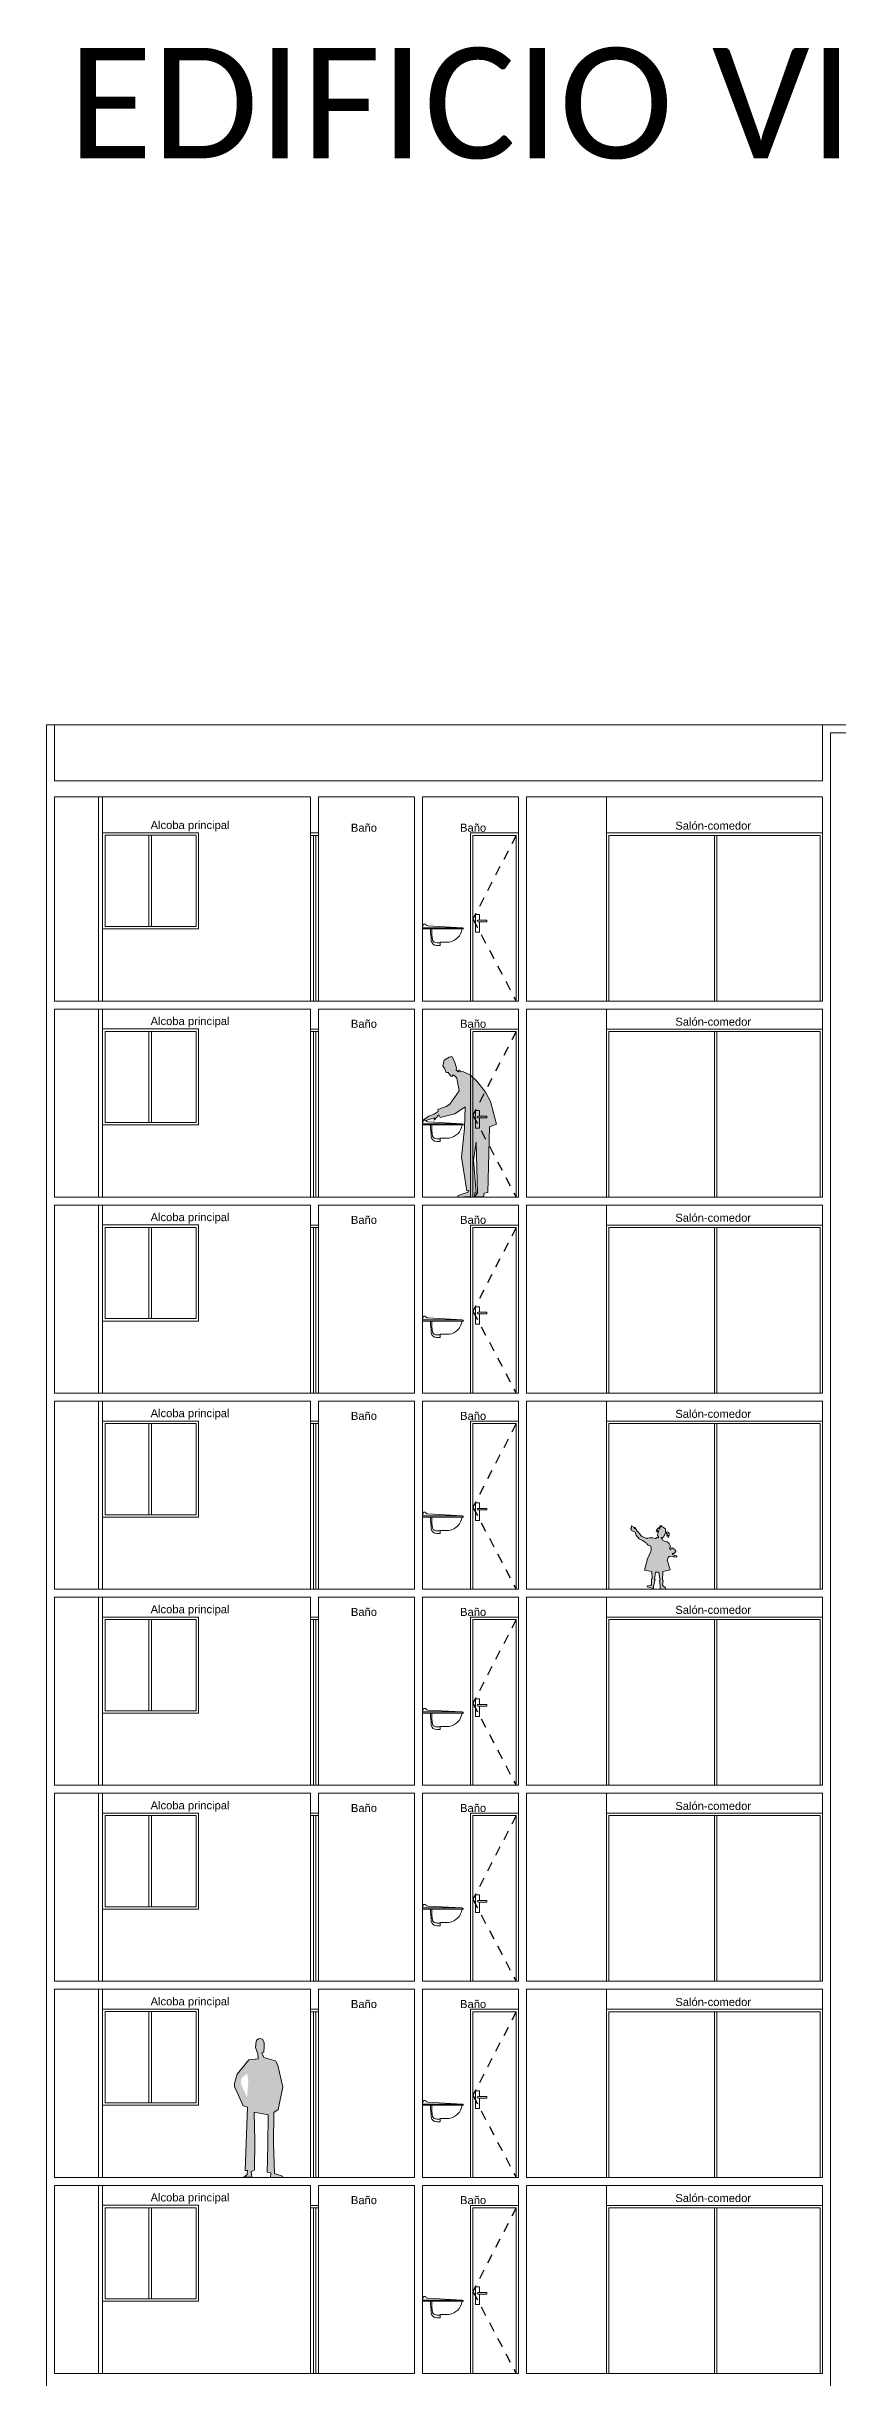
# Model space of a CAD drawing. Header units: metres. Extents: x 0 to 570, y -16 to 122.
# Drawn here: x 200.88 to 210.77, y 27.53 to 56.66 of the extents above; entities that cross this region are included whole.
import ezdxf

# ---------------------------------------------------------------- set-up
doc = ezdxf.new("R2010")
doc.units = ezdxf.units.M
doc.linetypes.add('ACAD_ISO02W100', pattern=[15, 12, -3])
for name, color, linetype, lineweight in [('ARQ-HATCH', 7, 'Continuous', 9), ('PRIMER PLANO', 252, 'Continuous', 9), ('PUERTAS Y VENTANAS EN FACHADA', 252, 'Continuous', 9), ('SEGUNDO PLANO', 252, 'Continuous', 9), ('TERCER PLANO', 251, 'Continuous', 9)]:
    doc.layers.add(name, color=color, linetype=linetype, lineweight=lineweight)
doc.layers.add('ARQ-PROYECCIONES', color=252, linetype='ACAD_ISO02W100')
doc.layers.add('ARQ-TEXTO', color=7, linetype='Continuous')
doc.styles.get("Standard").update_dxf_attribs({"font": 'arial.ttf'})

# ---------------------------------------------------------------- blocks, each defined once
blk = doc.blocks.new('lavamanos alzado')
at = {"layer": 'PRIMER PLANO'}
for p, q in [((179.801, 11.135), (179.814, 11.175)), ((180.295, 11.13), (179.801, 11.13)), ((179.801, 11.115), (180.312, 11.115)), ((179.814, 11.175), (179.838, 11.175)), ((179.867, 11.154), (180.295, 11.13)), ((179.979, 10.909), (180.023, 10.909)), ((179.985, 10.942), (180.016, 10.942)), ((180.023, 10.949), (180.133, 10.949)), ((180.023, 10.909), (180.023, 10.949))]:
    blk.add_line(p, q, dxfattribs=at)
for centre, radius, start, end in [((179.87, 11.189), 0.0351, 202.9474, 264.0532), ((181.702, 11.143), 1.8, 180.911, 185.6488), ((181.173, 11.127), 1.257, 180.5697, 186.941), ((180.099, 11.147), 0.201, 279.9809, 350.7953), ((180.292, 11.11), 0.0209, 14.2376, 83.0687), ((179.978, 10.977), 0.0679, 189.2426, 270.4454), ((179.975, 10.996), 0.0536, 202.1657, 273.7914)]:
    blk.add_arc(centre, radius, start, end, dxfattribs=at)
blk = doc.blocks.new('puerta baño')
at = {"layer": 'ARQ-PROYECCIONES', "ltscale": 0.01, "elevation": -0.07}
blk.add_lwpolyline([(178.67, 19.113), (179.21, 18.068), (178.67, 17.043)], dxfattribs=at)
at = {"layer": 'PUERTAS Y VENTANAS EN FACHADA', "linetype": 'ByBlock', "elevation": -0.07}
for points in [[(179.24, 17.043), (179.24, 19.143), (178.64, 19.143), (178.64, 17.043)], [(179.21, 17.043), (179.21, 19.113), (178.67, 19.113), (178.67, 17.043)], [(179.177, 17.903), (179.177, 18.123), (179.127, 18.123), (179.127, 18.053)], [(179.127, 18.033), (179.127, 17.903), (179.177, 17.903)]]:
    blk.add_lwpolyline(points, dxfattribs=at)
blk.add_lwpolyline([(179.147, 18.053), (179.037, 18.053), (179.037, 18.033), (179.147, 18.033, 1), (179.147, 18.053)], format="xyb", dxfattribs=at)
blk = doc.blocks.new('VENTANAS HABITACIONES ALZADO')
at = {"layer": 'PUERTAS Y VENTANAS EN FACHADA'}
for p, q in [((153.567, 29.086), (153.567, 27.946)), ((153.597, 27.946), (153.597, 29.086))]:
    blk.add_line(p, q, dxfattribs=at)
at = {"layer": 'PUERTAS Y VENTANAS EN FACHADA', "linetype": 'ByBlock'}
blk.add_line((154.188, 27.916), (152.988, 27.916), dxfattribs=at)
at = {"layer": 'PUERTAS Y VENTANAS EN FACHADA'}
for points in [[(152.988, 29.116), (154.188, 29.116)], [(152.988, 27.916), (152.988, 29.116)], [(153.018, 29.086), (154.158, 29.086)], [(153.018, 29.086), (153.018, 27.946)], [(154.158, 29.086), (154.158, 27.946)], [(154.188, 29.116), (154.188, 27.916)], [(154.188, 27.916), (152.988, 27.916)], [(154.158, 27.946), (153.018, 27.946)]]:
    blk.add_lwpolyline(points, dxfattribs=at)
blk = doc.blocks.new('ventanal completo')
at = {"layer": 'PUERTAS Y VENTANAS EN FACHADA'}
for p, q in [((188.107, 17.773), (190.807, 17.773)), ((189.457, 17.743), (189.457, 15.673)), ((189.487, 15.673), (189.487, 17.743))]:
    blk.add_line(p, q, dxfattribs=at)
for points in [[(188.137, 15.673), (188.137, 17.743), (190.777, 17.743), (190.777, 15.673)], [(189.487, 15.673), (189.457, 15.673)]]:
    blk.add_lwpolyline(points, dxfattribs=at)
blk = doc.blocks.new('puerta en cortesasa')
at = {"layer": 'PRIMER PLANO'}
for points in [[(192.091, 25.571), (192.091, 25.541), (192.191, 25.541), (192.191, 25.571)], [(192.126, 25.541), (192.126, 23.471)], [(192.156, 25.541), (192.156, 23.471)]]:
    blk.add_lwpolyline(points, dxfattribs=at)
at = {"layer": 'SEGUNDO PLANO'}
for points in [[(192.091, 25.541), (192.091, 23.471)], [(192.191, 25.541), (192.191, 23.471)]]:
    blk.add_lwpolyline(points, dxfattribs=at)

msp = doc.modelspace()

# ---------------------------------------------------------------- hatches: boundary and pattern name
at = {"layer": 'ARQ-HATCH'}
h = msp.add_hatch(color=256, dxfattribs=at)
h.dxf.hatch_style = 1
h.paths.add_polyline_path([(206.431, 43.477), (206.509, 43.196), (206.418, 43.159), (206.4, 42.339), (206.353, 42.333), (206.346, 42.285), (206.245, 42.284), (206.243, 42.303), (206.268, 42.333), (206.254, 42.969), (206.221, 42.745), (206.252, 42.336), (206.235, 42.335), (206.236, 42.31), (206.229, 42.283), (206.182, 42.285), (206.174, 42.291), (206.023, 42.283), (206.029, 42.303), (206.152, 42.344), (206.161, 42.365), (206.135, 42.361), (206.069, 42.781), (206.107, 43.14), (206.117, 43.41), (205.986, 43.325), (205.801, 43.276), (205.786, 43.311), (205.728, 43.243), (205.731, 43.275), (205.636, 43.242), (205.583, 43.241), (205.663, 43.292), (205.726, 43.321), (205.777, 43.354), (205.773, 43.379), (205.878, 43.414), (205.923, 43.445), (206.04, 43.61), (206.011, 43.767), (205.994, 43.79), (205.967, 43.81), (205.948, 43.789), (205.931, 43.796), (205.901, 43.841), (205.879, 43.838), (205.859, 43.895), (205.835, 43.917), (205.851, 43.994), (205.917, 44.032), (205.948, 44.04), (205.983, 43.978), (206.008, 43.899), (206.004, 43.874), (206.029, 43.846), (206.041, 43.87), (206.062, 43.846), (206.087, 43.854), (206.182, 43.808), (206.265, 43.726), (206.368, 43.593)])
h = msp.add_hatch(color=256, dxfattribs=at)
h.dxf.hatch_style = 1
h.paths.add_polyline_path([(208.438, 37.853), (208.441, 37.888), (208.435, 37.919), (208.405, 37.933), (208.392, 37.944), (208.386, 37.958), (208.37, 37.962), (208.37, 37.968), (208.334, 37.991), (208.291, 38.014), (208.255, 38.058), (208.239, 38.094), (208.21, 38.107), (208.195, 38.118), (208.188, 38.137), (208.188, 38.145), (208.193, 38.145), (208.189, 38.154), (208.193, 38.156), (208.197, 38.166), (208.194, 38.173), (208.198, 38.176), (208.205, 38.165), (208.224, 38.158), (208.236, 38.139), (208.235, 38.151), (208.242, 38.156), (208.245, 38.143), (208.253, 38.128), (208.267, 38.108), (208.293, 38.078), (208.313, 38.052), (208.328, 38.041), (208.373, 38.019), (208.386, 38.015), (208.389, 38.021), (208.399, 38.019), (208.416, 38.024), (208.435, 38.026), (208.455, 38.026), (208.463, 38.023), (208.492, 38.017), (208.505, 38.018), (208.505, 38.028), (208.509, 38.028), (208.521, 38.026), (208.531, 38.026), (208.533, 38.038), (208.52, 38.053), (208.523, 38.078), (208.532, 38.103), (208.535, 38.114), (208.531, 38.116), (208.528, 38.108), (208.519, 38.095), (208.52, 38.107), (208.514, 38.097), (208.52, 38.113), (208.512, 38.107), (208.516, 38.115), (208.502, 38.105), (208.513, 38.12), (208.505, 38.125), (208.516, 38.126), (208.52, 38.144), (208.533, 38.145), (208.541, 38.139), (208.548, 38.133), (208.548, 38.147), (208.555, 38.152), (208.535, 38.153), (208.562, 38.156), (208.545, 38.163), (208.562, 38.16), (208.55, 38.173), (208.565, 38.162), (208.557, 38.179), (208.568, 38.167), (208.571, 38.18), (208.574, 38.163), (208.576, 38.174), (208.581, 38.16), (208.597, 38.155), (208.618, 38.137), (208.622, 38.114), (208.621, 38.102), (208.625, 38.101), (208.628, 38.096), (208.641, 38.099), (208.657, 38.091), (208.665, 38.077), (208.667, 38.06), (208.662, 38.04), (208.659, 38.057), (208.654, 38.023), (208.653, 38.052), (208.648, 38.042), (208.648, 38.058), (208.645, 38.048), (208.644, 38.063), (208.636, 38.045), (208.639, 38.07), (208.636, 38.075), (208.627, 38.087), (208.621, 38.081), (208.616, 38.08), (208.613, 38.063), (208.601, 38.045), (208.59, 38.03), (208.573, 38.028), (208.565, 38.019), (208.575, 38.018), (208.584, 38.008), (208.577, 38.001), (208.607, 37.981), (208.641, 37.975), (208.668, 37.954), (208.678, 37.927), (208.682, 37.912), (208.674, 37.903), (208.676, 37.897), (208.674, 37.888), (208.684, 37.874), (208.688, 37.883), (208.699, 37.887), (208.7, 37.894), (208.704, 37.898), (208.71, 37.897), (208.714, 37.894), (208.715, 37.889), (208.723, 37.887), (208.733, 37.881), (208.741, 37.871), (208.745, 37.861), (208.75, 37.857), (208.751, 37.85), (208.748, 37.844), (208.742, 37.844), (208.739, 37.845), (208.73, 37.833), (208.724, 37.83), (208.715, 37.829), (208.705, 37.827), (208.718, 37.814), (208.742, 37.803), (208.76, 37.8), (208.762, 37.793), (208.754, 37.782), (208.738, 37.788), (208.716, 37.789), (208.698, 37.795), (208.674, 37.79), (208.664, 37.791), (208.652, 37.777), (208.639, 37.747), (208.652, 37.708), (208.677, 37.624), (208.626, 37.611), (208.587, 37.603), (208.581, 37.496), (208.589, 37.49), (208.584, 37.437), (208.594, 37.421), (208.618, 37.4), (208.617, 37.384), (208.567, 37.383), (208.554, 37.386), (208.552, 37.427), (208.545, 37.493), (208.553, 37.494), (208.547, 37.536), (208.535, 37.595), (208.496, 37.597), (208.482, 37.506), (208.491, 37.502), (208.472, 37.426), (208.471, 37.404), (208.461, 37.392), (208.439, 37.398), (208.392, 37.413), (208.395, 37.425), (208.436, 37.431), (208.445, 37.44), (208.445, 37.513), (208.454, 37.514), (208.45, 37.605), (208.359, 37.622), (208.396, 37.762)])
h = msp.add_hatch(color=256, dxfattribs=at)
h.dxf.hatch_style = 1
h.paths.add_polyline_path([(203.774, 31.435), (203.746, 31.487), (203.6, 31.529), (203.573, 31.588), (203.597, 31.598), (203.601, 31.674), (203.604, 31.716), (203.583, 31.758), (203.541, 31.768), (203.508, 31.747), (203.503, 31.73), (203.493, 31.655), (203.524, 31.577), (203.527, 31.514), (203.41, 31.501), (203.264, 31.324), (203.233, 31.206), (203.233, 31.168), (203.34, 30.925), (203.396, 30.908), (203.366, 30.117), (203.396, 30.117), (203.391, 30.069), (203.347, 30.035), (203.449, 30.035), (203.439, 30.108), (203.483, 30.122), (203.486, 30.484), (203.478, 30.847), (203.653, 30.814), (203.649, 30.429), (203.639, 30.098), (203.688, 30.088), (203.683, 30.033), (203.834, 30.035), (203.83, 30.047), (203.732, 30.083), (203.719, 30.457), (203.722, 30.842), (203.778, 30.883), (203.837, 31.161)])
h.paths.add_polyline_path([(203.404, 31.237), (203.389, 31.029), (203.347, 31.13), (203.309, 31.209), (203.323, 31.275), (203.39, 31.329)], flags=16)

# ---------------------------------------------------------------- linework, layer by layer
at = {"layer": 'PRIMER PLANO'}
for points in [[(200.983, -1.817), (200.883, -1.817), (200.883, 48.183), (200.983, 48.183), (200.983, 47.483), (210.582, 47.483), (210.582, 48.183), (212.283, 48.183)], [(212.183, 48.083), (210.682, 48.083), (210.682, -1.717)], [(200.983, 44.733), (200.983, 47.283), (204.183, 47.283), (204.183, 46.833), (204.283, 46.833), (204.283, 47.283), (205.483, 47.283), (205.483, 44.733), (200.983, 44.733)], [(201.533, 47.283), (201.533, 44.733)], [(201.581, 47.283), (201.583, 44.733)], [(200.983, 42.283), (200.983, 44.633), (204.183, 44.633), (204.183, 44.383), (204.283, 44.383), (204.283, 44.633), (205.483, 44.633), (205.483, 42.283), (200.983, 42.283)], [(201.533, 44.633), (201.533, 42.283)], [(201.583, 44.633), (201.583, 42.283)], [(200.983, 39.833), (200.983, 42.183), (204.183, 42.183), (204.183, 41.933), (204.283, 41.933), (204.283, 42.183), (205.483, 42.183), (205.483, 39.833), (200.983, 39.833)], [(201.533, 42.183), (201.533, 39.833)], [(201.583, 42.183), (201.583, 39.833)], [(200.983, 37.383), (200.983, 39.733), (204.183, 39.733), (204.183, 39.483), (204.283, 39.483), (204.283, 39.733), (205.483, 39.733), (205.483, 37.383), (200.983, 37.383)], [(201.533, 39.733), (201.533, 37.383)], [(201.583, 39.733), (201.583, 37.383)], [(208.581, 38.16), (208.597, 38.155), (208.618, 38.137), (208.622, 38.114), (208.621, 38.102), (208.625, 38.101), (208.628, 38.096), (208.641, 38.099), (208.657, 38.091), (208.665, 38.077), (208.667, 38.06), (208.662, 38.04), (208.659, 38.057), (208.654, 38.023), (208.653, 38.052), (208.648, 38.042), (208.648, 38.058), (208.645, 38.048), (208.644, 38.063), (208.636, 38.045), (208.639, 38.07), (208.636, 38.075), (208.627, 38.087), (208.621, 38.081), (208.616, 38.08), (208.613, 38.063), (208.601, 38.045), (208.59, 38.03), (208.573, 38.028), (208.565, 38.019), (208.575, 38.018), (208.584, 38.008), (208.577, 38.001), (208.607, 37.981), (208.641, 37.975), (208.668, 37.954), (208.678, 37.927), (208.682, 37.912), (208.674, 37.903), (208.676, 37.897), (208.674, 37.888), (208.684, 37.874), (208.688, 37.883), (208.699, 37.887), (208.7, 37.894), (208.704, 37.898), (208.71, 37.897), (208.714, 37.894), (208.715, 37.889), (208.723, 37.887), (208.733, 37.881), (208.741, 37.871), (208.745, 37.861), (208.75, 37.857), (208.751, 37.85), (208.748, 37.844), (208.742, 37.844), (208.739, 37.845), (208.73, 37.833), (208.724, 37.83), (208.715, 37.829), (208.705, 37.827), (208.718, 37.814), (208.742, 37.803), (208.76, 37.8), (208.762, 37.793), (208.754, 37.782), (208.738, 37.788), (208.716, 37.789), (208.698, 37.795), (208.674, 37.79), (208.664, 37.791), (208.652, 37.777), (208.639, 37.747), (208.652, 37.708), (208.677, 37.624), (208.626, 37.611), (208.587, 37.603), (208.581, 37.496), (208.589, 37.49), (208.584, 37.437), (208.594, 37.421), (208.618, 37.4), (208.617, 37.384), (208.567, 37.383), (208.554, 37.386), (208.552, 37.427), (208.545, 37.493), (208.553, 37.494), (208.547, 37.536), (208.535, 37.595), (208.496, 37.597), (208.482, 37.506), (208.491, 37.502), (208.472, 37.426), (208.471, 37.404), (208.461, 37.392), (208.439, 37.398), (208.392, 37.413), (208.395, 37.425), (208.436, 37.431), (208.445, 37.44), (208.445, 37.513), (208.454, 37.514), (208.45, 37.605), (208.359, 37.622), (208.396, 37.762), (208.438, 37.853), (208.441, 37.888), (208.435, 37.919), (208.405, 37.933), (208.392, 37.944), (208.386, 37.958), (208.37, 37.962), (208.37, 37.968), (208.334, 37.991), (208.291, 38.014), (208.255, 38.058), (208.239, 38.094), (208.21, 38.107), (208.195, 38.118), (208.188, 38.137), (208.188, 38.145), (208.193, 38.145), (208.189, 38.154), (208.193, 38.156), (208.197, 38.166), (208.194, 38.173), (208.198, 38.176), (208.205, 38.165), (208.224, 38.158), (208.236, 38.139), (208.235, 38.151), (208.242, 38.156), (208.245, 38.143), (208.253, 38.128), (208.267, 38.108), (208.293, 38.078), (208.313, 38.052), (208.328, 38.041), (208.373, 38.019), (208.386, 38.015), (208.389, 38.021), (208.399, 38.019), (208.416, 38.024), (208.435, 38.026), (208.455, 38.026), (208.463, 38.023), (208.492, 38.017), (208.505, 38.018), (208.505, 38.028), (208.509, 38.028), (208.521, 38.026), (208.531, 38.026), (208.533, 38.038), (208.52, 38.053), (208.523, 38.078), (208.532, 38.103), (208.535, 38.114), (208.531, 38.116), (208.528, 38.108), (208.519, 38.095), (208.52, 38.107), (208.514, 38.097), (208.52, 38.113), (208.512, 38.107), (208.516, 38.115), (208.502, 38.105), (208.513, 38.12), (208.505, 38.125), (208.516, 38.126), (208.52, 38.144), (208.533, 38.145), (208.541, 38.139), (208.548, 38.133), (208.548, 38.147), (208.555, 38.152), (208.535, 38.153), (208.562, 38.156), (208.545, 38.163), (208.562, 38.16), (208.55, 38.173), (208.565, 38.162), (208.557, 38.179), (208.568, 38.167), (208.571, 38.18), (208.574, 38.163), (208.576, 38.174), (208.581, 38.16)], [(200.983, 34.933), (200.983, 37.283), (204.183, 37.283), (204.183, 37.033), (204.283, 37.033), (204.283, 37.283), (205.483, 37.283), (205.483, 34.933), (200.983, 34.933)], [(201.533, 37.283), (201.533, 34.933)], [(201.583, 37.283), (201.583, 34.933)], [(200.983, 32.483), (200.983, 34.833), (204.183, 34.833), (204.183, 34.583), (204.283, 34.583), (204.283, 34.833), (205.483, 34.833), (205.483, 32.483), (200.983, 32.483)], [(201.533, 34.833), (201.533, 32.483)], [(201.583, 34.833), (201.583, 32.483)], [(200.983, 30.033), (200.983, 32.383), (204.183, 32.383), (204.183, 32.133), (204.283, 32.133), (204.283, 32.383), (205.483, 32.383), (205.483, 30.033), (200.983, 30.033)], [(201.533, 32.383), (201.533, 30.033)], [(201.583, 32.383), (201.583, 30.033)], [(200.983, 27.583), (200.983, 29.933), (204.183, 29.933), (204.183, 29.683), (204.283, 29.683), (204.283, 29.933), (205.483, 29.933), (205.483, 27.583), (200.983, 27.583)], [(201.533, 29.933), (201.533, 27.583)], [(201.583, 29.933), (201.583, 27.583)]]:
    msp.add_lwpolyline(points, dxfattribs=at)
for points in [[(205.583, 47.283), (206.783, 47.283), (206.783, 44.733), (205.583, 44.733)], [(206.883, 47.283), (210.582, 47.283), (210.582, 44.733), (206.883, 44.733)], [(205.583, 44.633), (206.783, 44.633), (206.783, 42.283), (205.583, 42.283)], [(206.883, 44.633), (210.582, 44.633), (210.582, 42.283), (206.883, 42.283)], [(205.917, 44.032), (205.851, 43.994), (205.835, 43.917), (205.859, 43.895), (205.879, 43.838), (205.901, 43.841), (205.931, 43.796), (205.948, 43.789), (205.967, 43.81), (205.994, 43.79), (206.011, 43.767), (206.04, 43.61), (205.923, 43.445), (205.878, 43.414), (205.773, 43.379), (205.777, 43.354), (205.726, 43.321), (205.663, 43.292), (205.583, 43.241), (205.636, 43.242), (205.731, 43.275), (205.728, 43.243), (205.786, 43.311), (205.801, 43.276), (205.986, 43.325), (206.117, 43.41), (206.107, 43.14), (206.069, 42.781), (206.135, 42.361), (206.161, 42.365), (206.152, 42.344), (206.029, 42.303), (206.023, 42.283), (206.174, 42.291), (206.182, 42.285), (206.229, 42.283), (206.236, 42.31), (206.235, 42.335), (206.252, 42.336), (206.221, 42.745), (206.254, 42.969), (206.268, 42.333), (206.243, 42.303), (206.245, 42.284), (206.346, 42.285), (206.353, 42.333), (206.4, 42.339), (206.418, 43.159), (206.509, 43.196), (206.431, 43.477), (206.368, 43.593), (206.265, 43.726), (206.182, 43.808), (206.087, 43.854), (206.062, 43.846), (206.041, 43.87), (206.029, 43.846), (206.004, 43.874), (206.008, 43.899), (205.983, 43.978), (205.948, 44.04)], [(205.583, 42.183), (206.783, 42.183), (206.783, 39.833), (205.583, 39.833)], [(206.883, 42.183), (210.582, 42.183), (210.582, 39.833), (206.883, 39.833)], [(205.583, 39.733), (206.783, 39.733), (206.783, 37.383), (205.583, 37.383)], [(206.883, 39.733), (210.582, 39.733), (210.582, 37.383), (206.883, 37.383)], [(205.583, 37.283), (206.783, 37.283), (206.783, 34.933), (205.583, 34.933)], [(206.883, 37.283), (210.582, 37.283), (210.582, 34.933), (206.883, 34.933)], [(205.583, 34.833), (206.783, 34.833), (206.783, 32.483), (205.583, 32.483)], [(206.883, 34.833), (210.582, 34.833), (210.582, 32.483), (206.883, 32.483)], [(205.583, 32.383), (206.783, 32.383), (206.783, 30.033), (205.583, 30.033)], [(206.883, 32.383), (210.582, 32.383), (210.582, 30.033), (206.883, 30.033)], [(203.541, 31.768), (203.583, 31.758), (203.604, 31.716), (203.601, 31.674), (203.597, 31.598), (203.573, 31.588), (203.6, 31.529), (203.746, 31.487), (203.774, 31.435), (203.837, 31.161), (203.778, 30.883), (203.722, 30.842), (203.719, 30.457), (203.732, 30.083), (203.83, 30.047), (203.834, 30.035), (203.683, 30.033), (203.688, 30.088), (203.639, 30.098), (203.649, 30.429), (203.653, 30.814), (203.478, 30.847), (203.486, 30.484), (203.483, 30.122), (203.439, 30.108), (203.449, 30.035), (203.347, 30.035), (203.391, 30.069), (203.396, 30.117), (203.366, 30.117), (203.396, 30.908), (203.34, 30.925), (203.233, 31.168), (203.233, 31.206), (203.264, 31.324), (203.41, 31.501), (203.527, 31.514), (203.524, 31.577), (203.493, 31.655), (203.503, 31.73), (203.508, 31.747)], [(205.583, 29.933), (206.783, 29.933), (206.783, 27.583), (205.583, 27.583)], [(206.883, 29.933), (210.582, 29.933), (210.582, 27.583), (206.883, 27.583)]]:
    msp.add_lwpolyline(points, close=True, dxfattribs=at)
at = {"layer": 'SEGUNDO PLANO'}
for points in [[(207.883, 47.283), (207.883, 44.733)], [(207.883, 44.633), (207.883, 42.283)], [(207.883, 42.183), (207.883, 39.833)], [(207.883, 39.733), (207.883, 37.383)], [(207.883, 37.283), (207.883, 34.933)], [(207.883, 34.833), (207.883, 32.483)], [(207.883, 32.383), (207.883, 30.033)], [(207.883, 29.933), (207.883, 27.583)]]:
    msp.add_lwpolyline(points, dxfattribs=at)
at = {"layer": 'TERCER PLANO'}
msp.add_lwpolyline([(200.983, 48.183), (210.582, 48.183)], dxfattribs=at)

# ---------------------------------------------------------------- block references
at = {"layer": 'ARQ-PROYECCIONES'}
for p in [(19.776, 29.06), (19.776, 26.61), (19.776, 24.16), (19.776, 21.71), (19.776, 19.26), (19.776, 16.81), (19.776, 14.36), (19.776, 11.91)]:
    msp.add_blockref('ventanal completo', p, dxfattribs=at)
at = {"layer": 'PRIMER PLANO'}
for name, p in [('VENTANAS HABITACIONES ALZADO', (48.595, 17.718)), ('puerta en cortesasa', (12.092, 21.262)), ('VENTANAS HABITACIONES ALZADO', (48.595, 15.268)), ('puerta en cortesasa', (12.092, 18.812)), ('VENTANAS HABITACIONES ALZADO', (48.595, 12.818)), ('puerta en cortesasa', (12.092, 16.362)), ('VENTANAS HABITACIONES ALZADO', (48.595, 10.368)), ('puerta en cortesasa', (12.092, 13.912)), ('VENTANAS HABITACIONES ALZADO', (48.595, 7.918)), ('puerta en cortesasa', (12.092, 11.462)), ('VENTANAS HABITACIONES ALZADO', (48.595, 5.468)), ('puerta en cortesasa', (12.092, 9.012)), ('VENTANAS HABITACIONES ALZADO', (48.595, 3.018)), ('puerta en cortesasa', (12.092, 6.562)), ('VENTANAS HABITACIONES ALZADO', (48.595, 0.568)), ('puerta en cortesasa', (12.092, 4.112))]:
    msp.add_blockref(name, p, dxfattribs=at)
at = {"layer": 'PRIMER PLANO', "xscale": -1}
for p in [(385.423, 27.69, 0.07), (385.423, 25.24, 0.07), (385.423, 22.79, 0.07), (385.423, 20.34, 0.07), (385.423, 17.89, 0.07), (385.423, 15.44, 0.07), (385.423, 12.99, 0.07), (385.423, 10.54, 0.07)]:
    msp.add_blockref('puerta baño', p, dxfattribs=at)
at = {"layer": 'TERCER PLANO'}
for p in [(25.781, 34.519), (25.781, 32.069), (25.781, 29.619), (25.781, 27.169), (25.781, 24.719), (25.781, 22.269), (25.781, 19.819), (25.781, 17.369)]:
    msp.add_blockref('lavamanos alzado', p, dxfattribs=at)

# ---------------------------------------------------------------- texts
at = {"layer": 'ARQ-TEXTO'}
for s, width, gutter_width, insert, char_height, attachment_point in [('{\\fCalibri Light|b0|i0|c0|p34;EDIFICIO VIVIENDA REPRESENTATIVA ESTRATO 1 - 2}', 48.87496, 8.628, (201.154, 56.644), 1.38041, 1), ('Alcoba principal', 2.45839, 12.5, (202.183, 46.852), 0.1, 7), ('Baño', 2.45839, 12.5, (204.687, 46.847), 0.1, 7), ('Baño', 2.45839, 12.5, (206.378, 46.847), 0.1, 9), ('Salón-comedor', 2.45839, 12.5, (208.743, 46.873), 0.1, 7), ('Alcoba principal', 2.45839, 12.5, (202.183, 44.402), 0.1, 7), ('Baño', 2.45839, 12.5, (204.687, 44.397), 0.1, 7), ('Baño', 2.45839, 12.5, (206.378, 44.397), 0.1, 9), ('Salón-comedor', 2.45839, 12.5, (208.743, 44.423), 0.1, 7), ('Alcoba principal', 2.45839, 12.5, (202.183, 41.952), 0.1, 7), ('Baño', 2.45839, 12.5, (204.687, 41.947), 0.1, 7), ('Baño', 2.45839, 12.5, (206.378, 41.947), 0.1, 9), ('Salón-comedor', 2.45839, 12.5, (208.743, 41.973), 0.1, 7), ('Alcoba principal', 2.45839, 12.5, (202.183, 39.502), 0.1, 7), ('Salón-comedor', 2.45839, 12.5, (208.743, 39.523), 0.1, 7), ('Baño', 2.45839, 12.5, (204.687, 39.497), 0.1, 7), ('Baño', 2.45839, 12.5, (206.378, 39.497), 0.1, 9), ('Alcoba principal', 2.45839, 12.5, (202.183, 37.052), 0.1, 7), ('Baño', 2.45839, 12.5, (204.687, 37.047), 0.1, 7), ('Baño', 2.45839, 12.5, (206.378, 37.047), 0.1, 9), ('Salón-comedor', 2.45839, 12.5, (208.743, 37.073), 0.1, 7), ('Alcoba principal', 2.45839, 12.5, (202.183, 34.602), 0.1, 7), ('Baño', 2.45839, 12.5, (204.687, 34.597), 0.1, 7), ('Baño', 2.45839, 12.5, (206.378, 34.597), 0.1, 9), ('Salón-comedor', 2.45839, 12.5, (208.743, 34.623), 0.1, 7), ('Alcoba principal', 2.45839, 12.5, (202.183, 32.152), 0.1, 7), ('Baño', 2.45839, 12.5, (204.687, 32.147), 0.1, 7), ('Baño', 2.45839, 12.5, (206.378, 32.147), 0.1, 9), ('Salón-comedor', 2.45839, 12.5, (208.743, 32.173), 0.1, 7), ('Alcoba principal', 2.45839, 12.5, (202.183, 29.702), 0.1, 7), ('Baño', 2.45839, 12.5, (204.687, 29.697), 0.1, 7), ('Baño', 2.45839, 12.5, (206.378, 29.697), 0.1, 9), ('Salón-comedor', 2.45839, 12.5, (208.743, 29.723), 0.1, 7)]:
    msp.add_mtext_dynamic_manual_height_columns(s, width=width, gutter_width=gutter_width, heights=[0], dxfattribs=dict(at, insert=insert, char_height=char_height, attachment_point=attachment_point))

doc.saveas('drawing.dxf')
